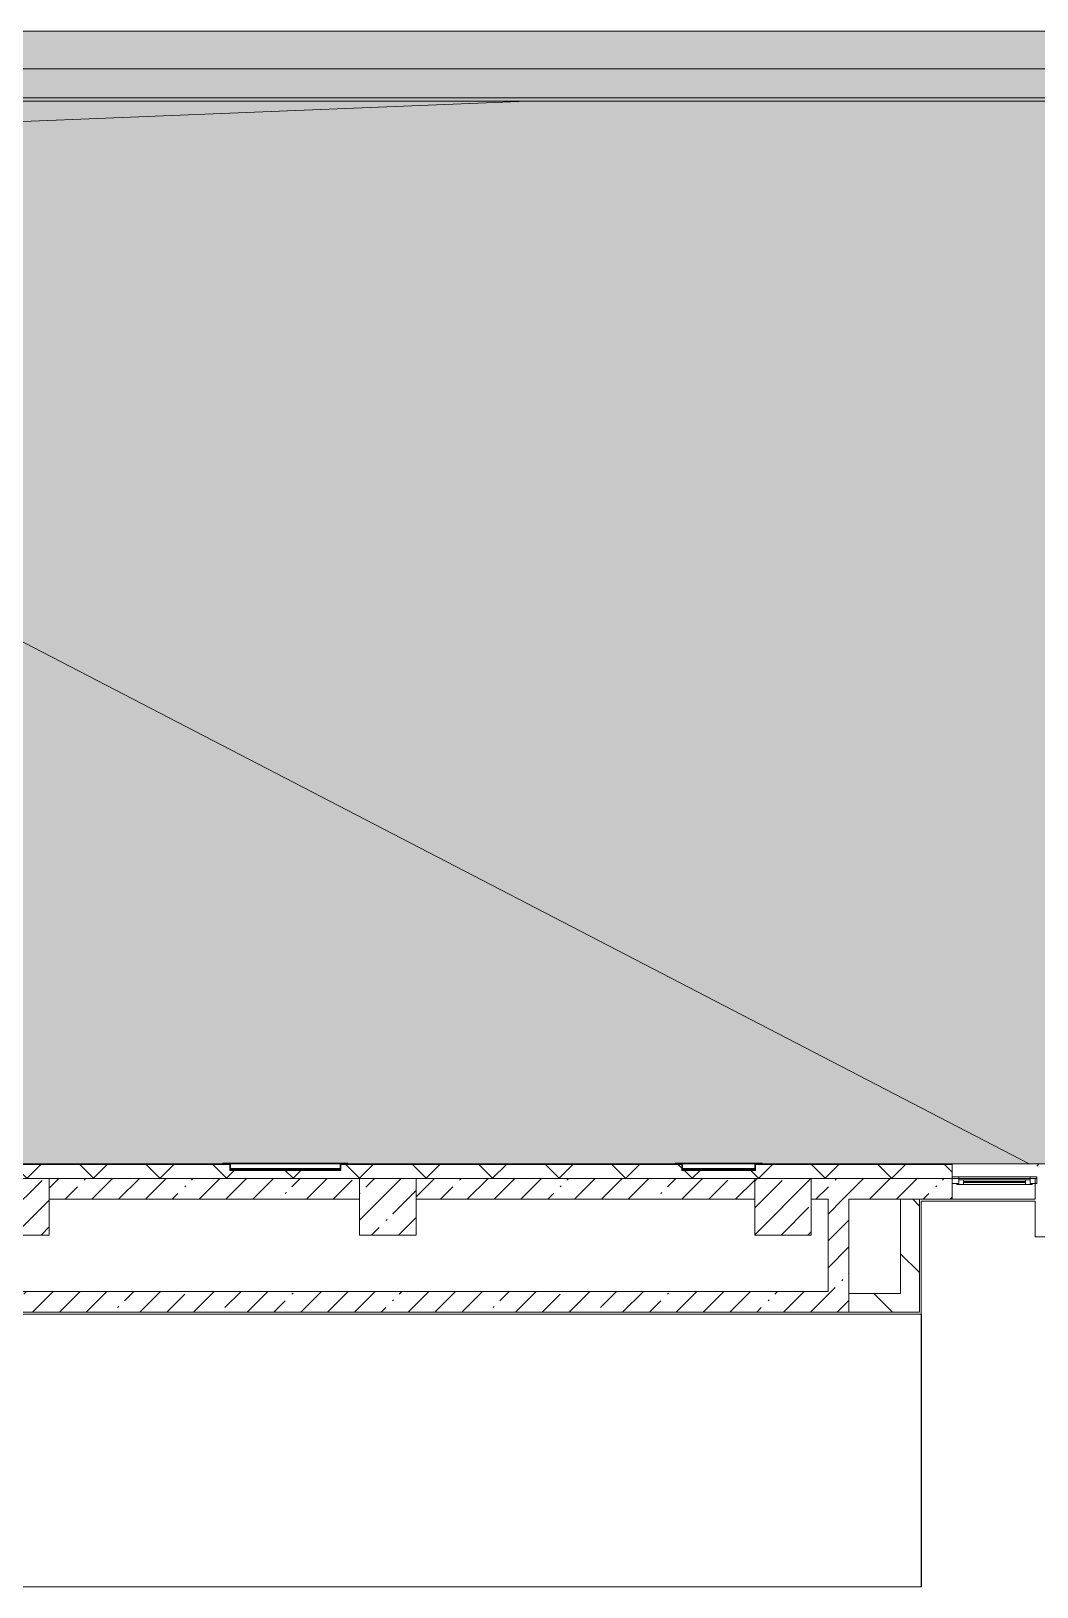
# Model space of a CAD drawing. Header units: millimetres. Extents: x 81469 to 279813, y -8553 to 29000.
# Drawn here: x 175121 to 185813, y 10859 to 27400 of the extents above; entities that cross this region are included whole.
import ezdxf

# ---------------------------------------------------------------- set-up
doc = ezdxf.new("R2010")
doc.units = ezdxf.units.MM
for name, color, linetype, lineweight in [('A-DETL-19', 7, 'Continuous', 5), ('A-GENM-1', 7, 'Continuous', 5), ('A-GLAZ-3', 7, 'Continuous', 5), ('A-WALL', 7, 'Continuous', 9), ('A-WALL-4', 7, 'Continuous', 5), ('I-WALL-21', 7, 'Continuous', 5), ('S-COLS-1', 7, 'Continuous', 5), ('Оси', 7, 'Continuous', 9)]:
    doc.layers.add(name, color=color, linetype=linetype, lineweight=lineweight)
doc.layers.add('A-DETL-GENF-1', color=7, linetype='Continuous', lineweight=9, true_color=0xc0c0c0, transparency=0.4)
for name, color, linetype, lineweight, true_color in [('A-FLOR-1', 7, 'Continuous', 5, 0xb7b7b7), ('A-FLOR-2', 7, 'Continuous', 5, 0xaaaaaa), ('A-GENM-2', 7, 'Continuous', 5, 0x737373), ('A-WALL-5', 7, 'Continuous', 5, 0x737373)]:
    doc.layers.add(name, color=color, linetype=linetype, lineweight=lineweight, true_color=true_color)
pattern_1 = [(45, (152802.76, 0), (-285.123, 285.123), []), (45, (153087.9, 0), (-285.123, 285.123), [504.031, -100.806, 16.764, -84.042])]
pattern_2 = [(135, (152802.76, 0), (-353.5534, -353.5534), [])]

# ---------------------------------------------------------------- blocks, each defined once
blk = doc.blocks.new('BSC_Колонна _Прямоугольная - 600х600-V103-3_4_3_птичка')
at = {"layer": 'S-COLS-1'}
h = blk.add_hatch(dxfattribs=at)
h.set_pattern_fill('FP_62', color=256, style=0, pattern_type=2)
h.set_pattern_definition([(45, (-26110, -14900), (-285.123, 285.123), []), (45, (-25824.88, -14900), (-285.123, 285.123), [504.031, -100.806, 16.764, -84.042])])
h.paths.add_polyline_path([(-300, -300), (300, -300), (300, 300), (-300, 300), (-300, -208)])
for p, q in [((300, 300), (-300, 300)), ((-300, 300), (-300, -300)), ((300, -300), (300, 300)), ((-300, -300), (300, -300))]:
    blk.add_line(p, q, dxfattribs=at)
blk = doc.blocks.new('парапет1 - парапет-18629556-3_4_3_птичка')
at = {"layer": 'A-GENM-1'}
blk.add_line((-2411, 27400), (33928, 27400), dxfattribs=at)
at = {"layer": 'A-GENM-2'}
for p, q in [((33219, 26691), (-1702, 26691)), ((-1665, 26654), (33182, 26654))]:
    blk.add_line(p, q, dxfattribs=at)
blk = doc.blocks.new('BSC_Колонна _Прямоугольная - 600х600-V138-3_4_3_птичка')
at = {"layer": 'S-COLS-1'}
h = blk.add_hatch(dxfattribs=at)
h.set_pattern_fill('FP_94', color=256, style=0, pattern_type=2)
h.set_pattern_definition([(45, (-30310, -14900), (-285.123, 285.123), []), (45, (-30024.88, -14900), (-285.123, 285.123), [504.031, -100.806, 16.764, -84.042])])
h.paths.add_polyline_path([(-300, -300), (300, -300), (300, 300), (-300, 300), (-300, -208)])
for p, q in [((300, 300), (-300, 300)), ((-300, 300), (-300, -300)), ((300, -300), (300, 300)), ((-300, -300), (300, -300))]:
    blk.add_line(p, q, dxfattribs=at)
blk = doc.blocks.new('BSC_Колонна _Прямоугольная - 600х600-V200-3_4_3_птичка')
at = {"layer": 'S-COLS-1'}
h = blk.add_hatch(dxfattribs=at)
h.set_pattern_fill('FP_113', color=256, style=0, pattern_type=2)
h.set_pattern_definition([(45, (-22210, -14900), (-285.123, 285.123), []), (45, (-21924.88, -14900), (-285.123, 285.123), [504.031, -100.806, 16.764, -84.042])])
h.paths.add_polyline_path([(-300, -300), (300, -300), (300, 300), (-300, 300)])
for p, q in [((300, 300), (-300, 300)), ((-300, 300), (-300, -300)), ((300, -300), (300, 300)), ((-300, -300), (300, -300))]:
    blk.add_line(p, q, dxfattribs=at)
blk = doc.blocks.new('120_Окно_СКБ_1Ст - 120_Окно_СКБ_1Ст_900х2500_h_-20705657-3_4_3_птичка')
at = {"layer": 'A-GLAZ-3'}
for p, q in [((-450, -127), (-450, -57)), ((-450, -57), (-380, -57)), ((450, -57), (-450, -57)), ((-380, -127), (-450, -127)), ((-450, -127), (-400, -127)), ((-380, -127), (-400, -127)), ((-400, -127), (-400, -137)), ((-400, -137), (400, -137)), ((400, -137), (-400, -137)), ((-380, -57), (-380, -127)), ((380, -87), (-380, -87)), ((-380, -87), (-380, -127)), ((-330, -137), (-330, -87)), ((-330, -107), (330, -107)), ((330, -117), (-330, -117)), ((330, -137), (330, -87)), ((380, -127), (380, -57)), ((380, -57), (450, -57)), ((380, -127), (380, -87)), ((450, -127), (380, -127)), ((400, -127), (380, -127)), ((400, -127), (450, -127)), ((400, -137), (400, -127)), ((450, -57), (450, -127))]:
    blk.add_line(p, q, dxfattribs=at)
blk = doc.blocks.new('Уголок вложенный - Уголок вложенный-23831105-3_4_3_птичка')
at = {"layer": 'A-GENM-1'}
for p, q in [((29237, 15288), (29237, 15349)), ((29244, 15285), (29240, 15285)), ((29244, 15358), (29244, 15285))]:
    blk.add_line(p, q, dxfattribs=at)
at = {"layer": 'A-GENM-1', "flags": 128}
for points in [[(29237, 15349), (29237, 15351), (29236, 15353), (29235, 15355), (29234, 15356), (29232, 15357), (29230, 15358), (29228, 15358)], [(29240, 15285), (29239, 15285), (29239, 15285), (29238, 15286), (29238, 15286), (29237, 15287), (29237, 15287), (29237, 15288)]]:
    blk.add_lwpolyline(points, dxfattribs=at)
at = {"layer": 'A-GENM-2'}
for p, q in [((29164, 15365), (29244, 15365)), ((29164, 15361), (29164, 15365)), ((29228, 15358), (29167, 15358)), ((29244, 15365), (29244, 15358))]:
    blk.add_line(p, q, dxfattribs=at)
at = {"layer": 'A-GENM-2', "flags": 128}
blk.add_lwpolyline([(29167, 15358), (29166, 15358), (29166, 15358), (29165, 15359), (29165, 15359), (29164, 15360), (29164, 15360), (29164, 15361)], dxfattribs=at)
blk = doc.blocks.new('Уголок вложенный - Уголок вложенный-V215-3_4_3_птичка')
at = {"layer": 'A-GENM-1'}
for p, q in [((30010, 15285), (30010, 15358)), ((30014, 15285), (30010, 15285)), ((30017, 15349), (30017, 15288))]:
    blk.add_line(p, q, dxfattribs=at)
at = {"layer": 'A-GENM-1', "flags": 128}
for points in [[(30017, 15288), (30017, 15287), (30017, 15287), (30016, 15286), (30016, 15286), (30015, 15285), (30015, 15285), (30014, 15285)], [(30026, 15358), (30024, 15358), (30022, 15357), (30020, 15356), (30019, 15355), (30018, 15353), (30017, 15351), (30017, 15349)]]:
    blk.add_lwpolyline(points, dxfattribs=at)
at = {"layer": 'A-GENM-2'}
for p, q in [((30010, 15365), (30090, 15365)), ((30010, 15358), (30010, 15365)), ((30087, 15358), (30026, 15358)), ((30090, 15365), (30090, 15361))]:
    blk.add_line(p, q, dxfattribs=at)
at = {"layer": 'A-GENM-2', "flags": 128}
blk.add_lwpolyline([(30090, 15361), (30090, 15360), (30090, 15360), (30089, 15359), (30089, 15359), (30088, 15358), (30088, 15358), (30087, 15358)], dxfattribs=at)
blk = doc.blocks.new('Уголок вложенный - Уголок вложенный-V216-3_4_3_птичка')
at = {"layer": 'A-GENM-1'}
blk.add_line((30010, 15285), (29244, 15285), dxfattribs=at)
at = {"layer": 'A-GENM-1', "flags": 128}
for points in [[(29237, 15349), (29237, 15351), (29236, 15353), (29235, 15355), (29234, 15356), (29232, 15357), (29230, 15358), (29228, 15358)], [(30026, 15358), (30024, 15358), (30022, 15357), (30020, 15356), (30019, 15355), (30018, 15353), (30017, 15351), (30017, 15349)]]:
    blk.add_lwpolyline(points, dxfattribs=at)
at = {"layer": 'A-GENM-2'}
blk.add_line((29244, 15365), (30010, 15365), dxfattribs=at)
blk = doc.blocks.new('Полоса с поворотом - Полоса с поворотом-23831239-3_4_3_птичка')
at = {"layer": 'A-GENM-1'}
for p, q in [((25603, 15306), (24437, 15306)), ((24437, 15298), (25603, 15298))]:
    blk.add_line(p, q, dxfattribs=at)
at = {"layer": 'A-GENM-2'}
blk.add_line((24437, 15363), (25603, 15363), dxfattribs=at)
blk = doc.blocks.new('Уголок вложенный - Уголок вложенный-23831240-3_4_3_птичка')
at = {"layer": 'A-GENM-1'}
blk.add_line((25603, 15285), (24437, 15285), dxfattribs=at)
at = {"layer": 'A-GENM-1', "flags": 128}
for points in [[(24430, 15349), (24430, 15351), (24429, 15353), (24428, 15355), (24427, 15356), (24425, 15357), (24423, 15358), (24421, 15358)], [(25619, 15358), (25617, 15358), (25615, 15357), (25614, 15356), (25612, 15355), (25611, 15353), (25610, 15351), (25610, 15349)]]:
    blk.add_lwpolyline(points, dxfattribs=at)
at = {"layer": 'A-GENM-2'}
blk.add_line((24437, 15365), (25603, 15365), dxfattribs=at)
blk = doc.blocks.new('Полоса с поворотом - Полоса с поворотом-23831104-3_4_3_птичка')
at = {"layer": 'A-GENM-1'}
for p, q in [((19783, 15306), (19017, 15306)), ((19017, 15298), (19783, 15298))]:
    blk.add_line(p, q, dxfattribs=at)
at = {"layer": 'A-GENM-2'}
blk.add_line((19017, 15363), (19783, 15363), dxfattribs=at)

msp = doc.modelspace()

# ---------------------------------------------------------------- hatches: boundary and pattern name
at = {"layer": 'A-DETL-GENF-1'}
msp.add_hatch(color=256, dxfattribs=at).paths.add_polyline_path([(151875, 14774.9), (152534.8, 14774.9), (152534.8, 15358), (191562.8, 15358), (191562.8, 23888.3), (186730.8, 23888.3), (186730.8, 27398.1), (150393.7, 27398.1), (150393.7, 14774.9), (151408.9, 14774.9)])
at = {"layer": 'A-WALL-4'}
h = msp.add_hatch(dxfattribs=at)
h.set_pattern_fill('FP_68', color=256, style=0, pattern_type=2)
h.set_pattern_definition([(45, (152802.76, 0), (-353.5534, 353.5534), []), (135, (152802.76, 0), (-353.5534, -353.5534), [])])
h.paths.add_polyline_path([(194756.4, 15200), (194962.8, 15200), (194962.8, 15350), (190612.8, 15350), (190612.8, 15200), (192892, 15200)])
h.paths.add_polyline_path([(182812.8, 15200), (184912.8, 15200), (184912.8, 15350), (182819.8, 15349), (182819.8, 15288), (182812.8, 15285), (182039.8, 15288), (182039.8, 15350), (178413, 15349), (178413, 15288), (178406, 15285), (177233, 15288), (177233, 15350), (172592.8, 15349), (172592.8, 15288), (172585.8, 15285), (171812.8, 15288), (171812.8, 15350), (167585.8, 15349), (167585.8, 15288), (167578.8, 15285), (167405.8, 15288), (167405.5, 15350), (165662.8, 15350), (165662.8, 15200), (182803.5, 15200)])
h.paths.add_polyline_path([(187462.8, 15200), (188212.8, 15200), (188212.8, 15350), (187462.8, 15350)])
h.paths.add_polyline_path([(186412.8, 15200), (186562.8, 15200), (186562.8, 15350), (186412.8, 15350), (186412.8, 15270.2)])
h.paths.add_polyline_path([(161062.8, 15200), (161062.8, 15350), (160462.8, 15350), (160462.8, 15200)])
h.paths.add_polyline_path([(162562.8, 15200), (162562.8, 15350), (161962.8, 15350), (161962.8, 15200), (162129.2, 15200)])
h.paths.add_polyline_path([(157468.2, 15200), (159562.8, 15200), (159562.8, 15350), (152842.8, 15350), (152842.8, 15293), (152692.8, 15293), (152692.8, 15200), (157462.8, 15200)])
h.paths.add_polyline_path([(186042.8, 15200), (186037.8, 15350), (185812.8, 15350), (185812.8, 15200)])
at = {"layer": 'I-WALL-21'}
h = msp.add_hatch(dxfattribs=at)
h.set_pattern_fill('FP_64', color=256, style=0, pattern_type=2)
h.set_pattern_definition(pattern_1)
h.paths.add_polyline_path([(184912.8, 14980), (184912.8, 15200), (183412.8, 15200), (183412.8, 14980), (184563.9, 14980)])
h.paths.add_polyline_path([(167612.8, 14980), (170913, 14980), (170913, 15200), (167112.8, 15200), (167112.8, 14980)])
h.paths.add_polyline_path([(182812.8, 14980), (182812.8, 15200), (179212.8, 15200), (179212.8, 14980), (182637.7, 14980)])
h.paths.add_polyline_path([(178612.8, 14980), (178612.8, 15200), (175312.8, 15200), (175312.8, 14980), (177976.7, 14980)])
h.paths.add_polyline_path([(171513, 14980), (174712.8, 14980), (174712.8, 15200), (171513, 15200)])
h = msp.add_hatch(dxfattribs=at)
h.set_pattern_fill('FP_64', color=256, style=0, pattern_type=2)
h.set_pattern_definition(pattern_1)
h.paths.add_polyline_path([(183812.8, 14000), (183812.8, 14980), (183592.8, 14980), (183592.8, 14000)])
h = msp.add_hatch(dxfattribs=at)
h.set_pattern_fill('FP_67', color=256, style=0, pattern_type=2)
h.set_pattern_definition(pattern_2)
h.paths.add_polyline_path([(184563.9, 13980), (184563.9, 14980), (184363.9, 14980), (184363.9, 13980)])
h = msp.add_hatch(dxfattribs=at)
h.set_pattern_fill('FP_64', color=256, style=0, pattern_type=2)
h.set_pattern_definition(pattern_1)
h.paths.add_polyline_path([(183812.8, 13780), (183812.8, 14000), (173012.8, 14000), (173012.8, 13780), (183569.9, 13780)])
h = msp.add_hatch(dxfattribs=at)
h.set_pattern_fill('FP_67', color=256, style=0, pattern_type=2)
h.set_pattern_definition(pattern_2)
h.paths.add_polyline_path([(183812.8, 13780), (184563.9, 13780), (184563.9, 13980), (183812.8, 13980)])

# ---------------------------------------------------------------- linework, layer by layer
at = {"layer": 'A-DETL-19'}
for p, q in [((186730.8, 27398.1), (150393.7, 27398.1)), ((152534.8, 15358), (191562.8, 15358))]:
    msp.add_line(p, q, dxfattribs=at)
at = {"layer": 'A-FLOR-1'}
for p, q in [((180399.2, 26653.6), (167362.8, 26130)), ((185731, 15358), (167362.8, 24880))]:
    msp.add_line(p, q, dxfattribs=at)
at = {"layer": 'A-FLOR-2'}
for p, q in [((185792.8, 14960), (184583.9, 14960)), ((184583.9, 14960), (184583.9, 10859)), ((185792.8, 14580), (185792.8, 14960)), ((186432.8, 14580), (185792.8, 14580)), ((184584.9, 13759), (173044.9, 13759)), ((184584.9, 10859), (184584.9, 13759)), ((173033.8, 10859), (184584.9, 10859))]:
    msp.add_line(p, q, dxfattribs=at)
at = {"layer": 'A-WALL'}
for p, q in [((177234.8, 15353), (172591, 15353)), ((177233.5, 15350), (172592.3, 15350)), ((182041.5, 15353), (178411.3, 15353)), ((182040.2, 15350), (178412.6, 15350)), ((184912.8, 15353), (182818, 15353)), ((184912.8, 15350), (182819.3, 15350)), ((178612.8, 15200), (175312.8, 15200)), ((182812.8, 15200), (179212.8, 15200)), ((184912.8, 15200), (183412.8, 15200)), ((184563.9, 14980), (184363.9, 14980))]:
    msp.add_line(p, q, dxfattribs=at)
at = {"layer": 'A-WALL-4'}
for p, q in [((184912.8, 15200), (184912.8, 15358)), ((175312.8, 15200), (178612.8, 15200)), ((179212.8, 15200), (182812.8, 15200)), ((183412.8, 15200), (185812.8, 15200))]:
    msp.add_line(p, q, dxfattribs=at)
at = {"layer": 'A-WALL-5'}
for p, q in [((177163, 15358), (172662.8, 15358)), ((177237, 15358), (177224, 15358)), ((178422, 15358), (178409.1, 15358)), ((181969.8, 15358), (178483, 15358)), ((182043.7, 15358), (182030.8, 15358)), ((182828.8, 15358), (182815.8, 15358)), ((186035.8, 15358), (182889.8, 15358))]:
    msp.add_line(p, q, dxfattribs=at)
at = {"layer": 'I-WALL-21'}
for p, q in [((184912.8, 14980), (184912.8, 15200)), ((185792.8, 14980), (185792.8, 15200)), ((175312.8, 14980), (178612.8, 14980)), ((179212.8, 14980), (182812.8, 14980)), ((183412.8, 14980), (183592.8, 14980)), ((183592.8, 14980), (183592.8, 14000)), ((183812.8, 14980), (184363.9, 14980)), ((183812.8, 13780), (183812.8, 14980)), ((184363.9, 14980), (184363.9, 13980)), ((184563.9, 13780), (184563.9, 14980)), ((185792.8, 14980), (184563.9, 14980)), ((183592.8, 14000), (173012.8, 14000)), ((184363.9, 13980), (183812.8, 13980)), ((173012.8, 13780), (184563.9, 13780))]:
    msp.add_line(p, q, dxfattribs=at)
at = {"layer": 'Оси'}
msp.add_line((174212.8, 27000), (186712.8, 27000), dxfattribs=at)

# ---------------------------------------------------------------- block references
at = {"layer": 'A-GENM-1'}
for name, p in [('парапет1 - парапет-18629556-3_4_3_птичка', (152802.8, 0)), ('Уголок вложенный - Уголок вложенный-23831105-3_4_3_птичка', (147996, 0)), ('Уголок вложенный - Уголок вложенный-23831240-3_4_3_птичка', (152802.8, 0)), ('Уголок вложенный - Уголок вложенный-V215-3_4_3_птичка', (148396, 0)), ('Уголок вложенный - Уголок вложенный-23831105-3_4_3_птичка', (152802.8, 0)), ('Уголок вложенный - Уголок вложенный-V216-3_4_3_птичка', (152802.8, 0)), ('Уголок вложенный - Уголок вложенный-V215-3_4_3_птичка', (152802.8, 0))]:
    msp.add_blockref(name, p, dxfattribs=at)
at = {"layer": 'A-GENM-2'}
for name, p in [('Полоса с поворотом - Полоса с поворотом-23831239-3_4_3_птичка', (152802.8, 0)), ('Полоса с поворотом - Полоса с поворотом-23831104-3_4_3_птичка', (163029.8, 0))]:
    msp.add_blockref(name, p, dxfattribs=at)
at = {"layer": 'A-GLAZ-3'}
msp.add_blockref('120_Окно_СКБ_1Ст - 120_Окно_СКБ_1Ст_900х2500_h_-20705657-3_4_3_птичка', (185362.8, 15275), dxfattribs=at)
at = {"layer": 'S-COLS-1'}
for name, p in [('BSC_Колонна _Прямоугольная - 600х600-V200-3_4_3_птичка', (175012.8, 14900)), ('BSC_Колонна _Прямоугольная - 600х600-V103-3_4_3_птичка', (178912.8, 14900)), ('BSC_Колонна _Прямоугольная - 600х600-V138-3_4_3_птичка', (183112.8, 14900))]:
    msp.add_blockref(name, p, dxfattribs=at)

doc.saveas('drawing.dxf')
